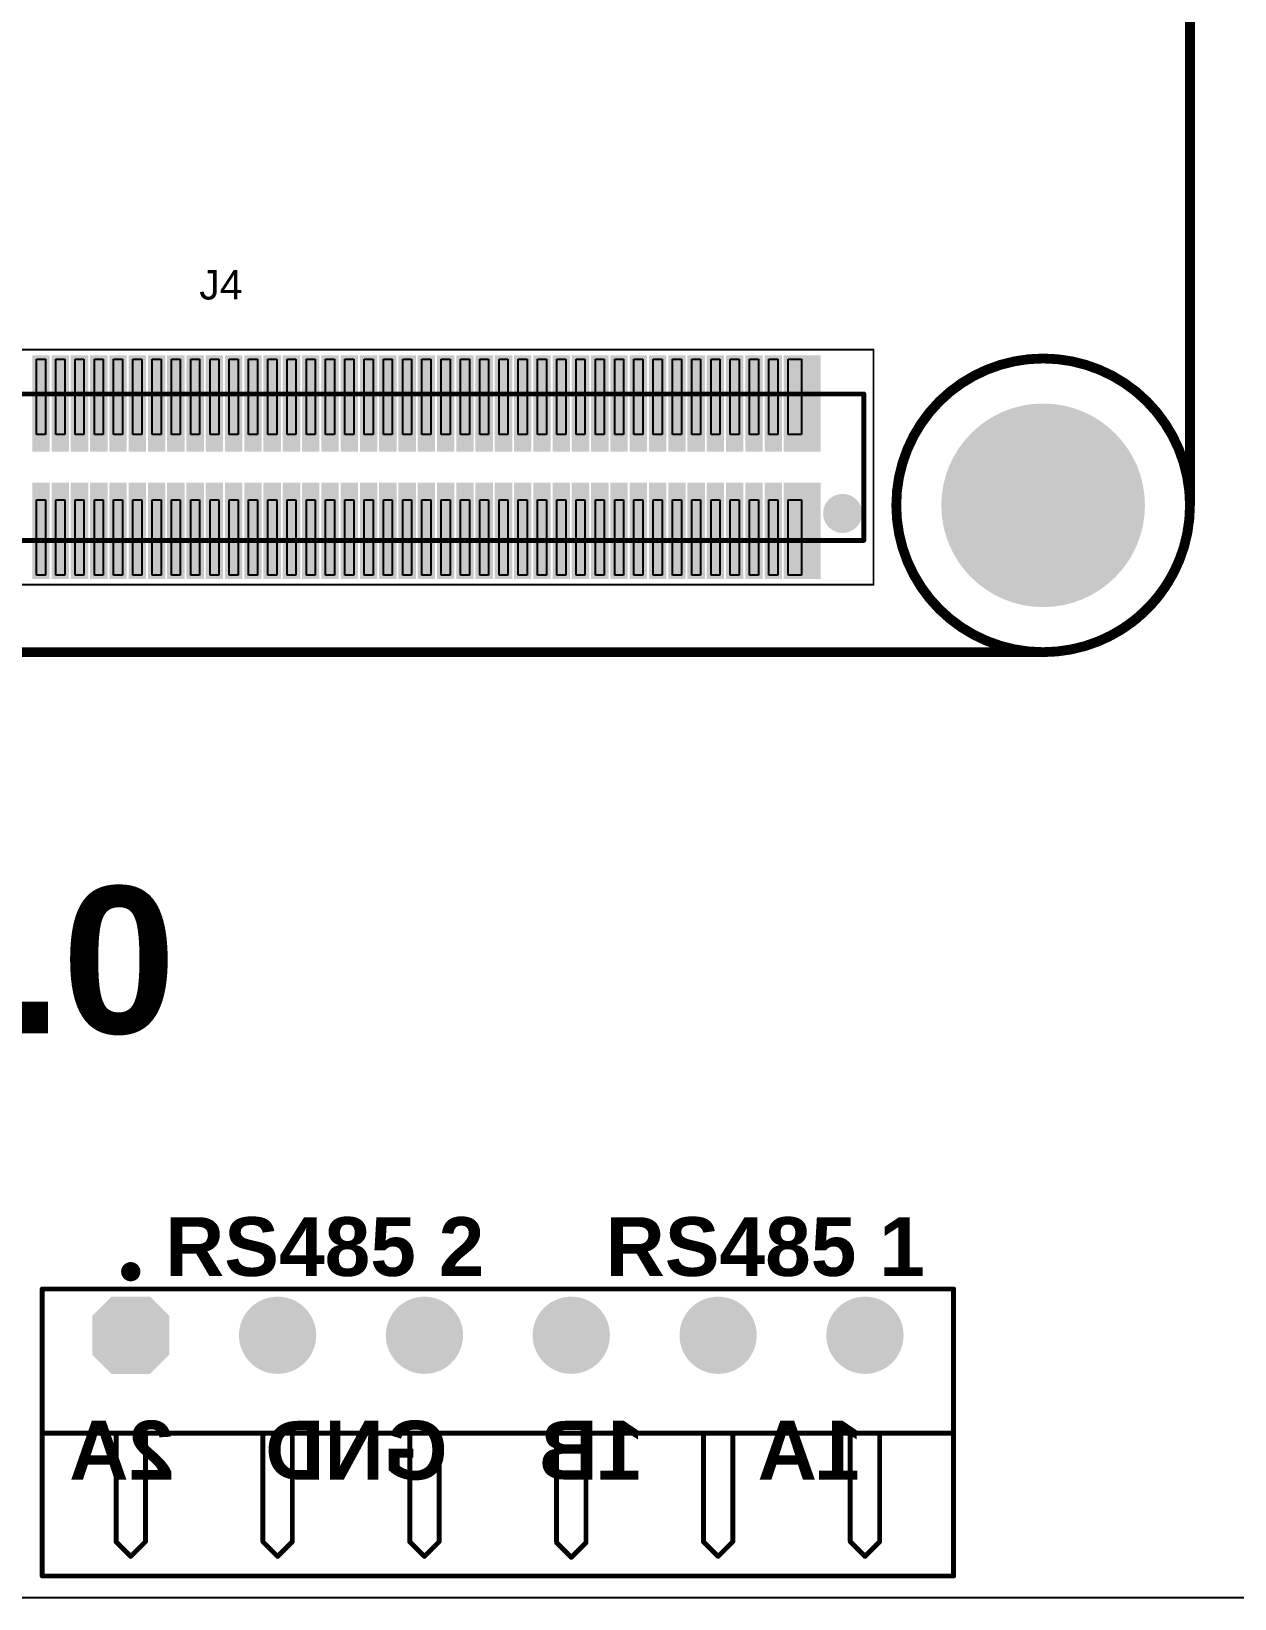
# Model space of a CAD drawing. Header units: inches. Extents: x -7 to 179, y 0 to 152.
# Drawn here: x 105.27 to 136.49, y -0.03 to 40.65 of the extents above; entities that cross this region are included whole.
import ezdxf

# ---------------------------------------------------------------- set-up
doc = ezdxf.new("R2010")
doc.units = ezdxf.units.IN
for name, color, linetype in [('BOT', 5, 'Continuous'), ('Bottom Overlay', 54, 'Continuous'), ('Bottom Solder', 6, 'Continuous'), ('Keep-Out Layer', 6, 'Continuous'), ('Mechanical 13', 56, 'Continuous'), ('Mechanical 15', 56, 'Continuous'), ('Multi-Layer', 9, 'Continuous'), ('Pad Holes', 156, 'Continuous'), ('TOP', 1, 'Continuous'), ('Top Overlay', 2, 'Continuous'), ('Top Paste', 8, 'Continuous'), ('Top Solder', 216, 'Continuous')]:
    doc.layers.add(name, color=color, linetype=linetype)
doc.styles.add('Arial', font='', dxfattribs={"height": 0.2})
doc.styles.add('Arial_Bold', font='', dxfattribs={"height": 0.2})
doc.styles.get('Arial').set_extended_font_data('Arial')
doc.styles.get('Arial_Bold').set_extended_font_data('Arial', bold=True)

msp = doc.modelspace()

# ---------------------------------------------------------------- hatches: boundary and pattern name
at = {"layer": 'BOT'}
h = msp.add_hatch(color=5, dxfattribs=at)
edge = h.paths.add_edge_path()
edge.add_arc((131.521, 28.346), 2.54, 0, 360)
h = msp.add_hatch(color=5, dxfattribs=at)
edge = h.paths.add_edge_path()
edge.add_arc((126.319, 28.136), 0.405, 0, 360)
msp.add_hatch(color=5, dxfattribs=at).paths.add_polyline_path([(108.298, 7.709), (107.398, 7.709), (106.948, 7.259), (106.948, 6.359), (107.398, 5.909), (108.298, 5.909), (108.748, 6.359), (108.748, 7.259)])
h = msp.add_hatch(color=5, dxfattribs=at)
edge = h.paths.add_edge_path()
edge.add_arc((111.658, 6.809), 0.9, 0, 360)
h = msp.add_hatch(color=5, dxfattribs=at)
edge = h.paths.add_edge_path()
edge.add_arc((115.468, 6.809), 0.9, 0, 360)
h = msp.add_hatch(color=5, dxfattribs=at)
edge = h.paths.add_edge_path()
edge.add_arc((119.278, 6.809), 0.9, 0, 360)
h = msp.add_hatch(color=5, dxfattribs=at)
edge = h.paths.add_edge_path()
edge.add_arc((123.088, 6.809), 0.9, 0, 360)
h = msp.add_hatch(color=5, dxfattribs=at)
edge = h.paths.add_edge_path()
edge.add_arc((126.898, 6.809), 0.9, 0, 360)
at = {"layer": 'Bottom Solder'}
h = msp.add_hatch(color=6, dxfattribs=at)
edge = h.paths.add_edge_path()
edge.add_arc((131.521, 28.346), 2.642, 0, 360)
h = msp.add_hatch(color=6, dxfattribs=at)
edge = h.paths.add_edge_path()
edge.add_arc((126.319, 28.136), 0.507, 0, 360)
msp.add_hatch(color=6, dxfattribs=at).paths.add_polyline_path([(108.349, 7.811), (107.348, 7.811), (106.847, 7.31), (106.847, 6.308), (107.348, 5.808), (108.349, 5.808), (108.85, 6.308), (108.85, 7.31)])
h = msp.add_hatch(color=6, dxfattribs=at)
edge = h.paths.add_edge_path()
edge.add_arc((111.658, 6.809), 1.002, 0, 360)
h = msp.add_hatch(color=6, dxfattribs=at)
edge = h.paths.add_edge_path()
edge.add_arc((115.468, 6.809), 1.002, 0, 360)
h = msp.add_hatch(color=6, dxfattribs=at)
edge = h.paths.add_edge_path()
edge.add_arc((119.278, 6.809), 1.002, 0, 360)
h = msp.add_hatch(color=6, dxfattribs=at)
edge = h.paths.add_edge_path()
edge.add_arc((123.088, 6.809), 1.002, 0, 360)
h = msp.add_hatch(color=6, dxfattribs=at)
edge = h.paths.add_edge_path()
edge.add_arc((126.898, 6.809), 1.002, 0, 360)
at = {"layer": 'Multi-Layer'}
h = msp.add_hatch(color=9, dxfattribs=at)
edge = h.paths.add_edge_path()
edge.add_arc((131.521, 28.346), 2.54, 0, 360)
h = msp.add_hatch(color=9, dxfattribs=at)
edge = h.paths.add_edge_path()
edge.add_arc((126.319, 28.136), 0.405, 0, 360)
msp.add_hatch(color=9, dxfattribs=at).paths.add_polyline_path([(108.298, 7.709), (107.398, 7.709), (106.948, 7.259), (106.948, 6.359), (107.398, 5.909), (108.298, 5.909), (108.748, 6.359), (108.748, 7.259)])
h = msp.add_hatch(color=9, dxfattribs=at)
edge = h.paths.add_edge_path()
edge.add_arc((111.658, 6.809), 0.9, 0, 360)
h = msp.add_hatch(color=9, dxfattribs=at)
edge = h.paths.add_edge_path()
edge.add_arc((115.468, 6.809), 0.9, 0, 360)
h = msp.add_hatch(color=9, dxfattribs=at)
edge = h.paths.add_edge_path()
edge.add_arc((119.278, 6.809), 0.9, 0, 360)
h = msp.add_hatch(color=9, dxfattribs=at)
edge = h.paths.add_edge_path()
edge.add_arc((123.088, 6.809), 0.9, 0, 360)
h = msp.add_hatch(color=9, dxfattribs=at)
edge = h.paths.add_edge_path()
edge.add_arc((126.898, 6.809), 0.9, 0, 360)
at = {"layer": 'Pad Holes'}
h = msp.add_hatch(color=7, dxfattribs=at)
edge = h.paths.add_edge_path()
edge.add_arc((131.521, 28.346), 1.587, 0, 360)
h = msp.add_hatch(color=7, dxfattribs=at)
edge = h.paths.add_edge_path()
edge.add_arc((126.319, 28.136), 0.405, 0, 360)
h = msp.add_hatch(color=7, dxfattribs=at)
edge = h.paths.add_edge_path()
edge.add_arc((107.848, 6.809), 0.6, 0, 360)
h = msp.add_hatch(color=7, dxfattribs=at)
edge = h.paths.add_edge_path()
edge.add_arc((111.658, 6.809), 0.6, 0, 360)
h = msp.add_hatch(color=7, dxfattribs=at)
edge = h.paths.add_edge_path()
edge.add_arc((115.468, 6.809), 0.6, 0, 360)
h = msp.add_hatch(color=7, dxfattribs=at)
edge = h.paths.add_edge_path()
edge.add_arc((119.278, 6.809), 0.6, 0, 360)
h = msp.add_hatch(color=7, dxfattribs=at)
edge = h.paths.add_edge_path()
edge.add_arc((123.088, 6.809), 0.6, 0, 360)
h = msp.add_hatch(color=7, dxfattribs=at)
edge = h.paths.add_edge_path()
edge.add_arc((126.898, 6.809), 0.6, 0, 360)
at = {"layer": 'TOP'}
for points in [[(105.394, 32.136), (105.644, 32.136), (105.644, 29.836), (105.394, 29.836)], [(105.894, 32.136), (106.144, 32.136), (106.144, 29.836), (105.894, 29.836)], [(106.394, 32.136), (106.644, 32.136), (106.644, 29.836), (106.394, 29.836)], [(106.894, 32.136), (107.144, 32.136), (107.144, 29.836), (106.894, 29.836)], [(107.394, 32.136), (107.644, 32.136), (107.644, 29.836), (107.394, 29.836)], [(107.894, 32.136), (108.144, 32.136), (108.144, 29.836), (107.894, 29.836)], [(108.394, 32.136), (108.644, 32.136), (108.644, 29.836), (108.394, 29.836)], [(108.894, 32.136), (109.144, 32.136), (109.144, 29.836), (108.894, 29.836)], [(109.394, 32.136), (109.644, 32.136), (109.644, 29.836), (109.394, 29.836)], [(109.894, 32.136), (110.144, 32.136), (110.144, 29.836), (109.894, 29.836)], [(110.394, 32.136), (110.644, 32.136), (110.644, 29.836), (110.394, 29.836)], [(110.894, 32.136), (111.144, 32.136), (111.144, 29.836), (110.894, 29.836)], [(111.394, 32.136), (111.644, 32.136), (111.644, 29.836), (111.394, 29.836)], [(111.894, 32.136), (112.144, 32.136), (112.144, 29.836), (111.894, 29.836)], [(112.394, 32.136), (112.644, 32.136), (112.644, 29.836), (112.394, 29.836)], [(112.894, 32.136), (113.144, 32.136), (113.144, 29.836), (112.894, 29.836)], [(113.394, 32.136), (113.644, 32.136), (113.644, 29.836), (113.394, 29.836)], [(113.894, 32.136), (114.144, 32.136), (114.144, 29.836), (113.894, 29.836)], [(114.394, 32.136), (114.644, 32.136), (114.644, 29.836), (114.394, 29.836)], [(114.894, 32.136), (115.144, 32.136), (115.144, 29.836), (114.894, 29.836)], [(115.394, 32.136), (115.644, 32.136), (115.644, 29.836), (115.394, 29.836)], [(115.894, 32.136), (116.144, 32.136), (116.144, 29.836), (115.894, 29.836)], [(116.394, 32.136), (116.644, 32.136), (116.644, 29.836), (116.394, 29.836)], [(116.894, 32.136), (117.144, 32.136), (117.144, 29.836), (116.894, 29.836)], [(117.394, 32.136), (117.644, 32.136), (117.644, 29.836), (117.394, 29.836)], [(117.894, 32.136), (118.144, 32.136), (118.144, 29.836), (117.894, 29.836)], [(118.394, 32.136), (118.644, 32.136), (118.644, 29.836), (118.394, 29.836)], [(118.894, 32.136), (119.144, 32.136), (119.144, 29.836), (118.894, 29.836)], [(119.394, 32.136), (119.644, 32.136), (119.644, 29.836), (119.394, 29.836)], [(119.894, 32.136), (120.144, 32.136), (120.144, 29.836), (119.894, 29.836)], [(120.394, 32.136), (120.644, 32.136), (120.644, 29.836), (120.394, 29.836)], [(120.894, 32.136), (121.144, 32.136), (121.144, 29.836), (120.894, 29.836)], [(121.394, 32.136), (121.644, 32.136), (121.644, 29.836), (121.394, 29.836)], [(121.894, 32.136), (122.144, 32.136), (122.144, 29.836), (121.894, 29.836)], [(122.394, 32.136), (122.644, 32.136), (122.644, 29.836), (122.394, 29.836)], [(122.894, 32.136), (123.144, 32.136), (123.144, 29.836), (122.894, 29.836)], [(123.394, 32.136), (123.644, 32.136), (123.644, 29.836), (123.394, 29.836)], [(123.894, 32.136), (124.144, 32.136), (124.144, 29.836), (123.894, 29.836)], [(124.394, 32.136), (124.644, 32.136), (124.644, 29.836), (124.394, 29.836)], [(124.894, 32.136), (125.644, 32.136), (125.644, 29.836), (124.894, 29.836)], [(105.394, 28.836), (105.644, 28.836), (105.644, 26.536), (105.394, 26.536)], [(105.894, 28.836), (106.144, 28.836), (106.144, 26.536), (105.894, 26.536)], [(106.394, 28.836), (106.644, 28.836), (106.644, 26.536), (106.394, 26.536)], [(106.894, 28.836), (107.144, 28.836), (107.144, 26.536), (106.894, 26.536)], [(107.394, 28.836), (107.644, 28.836), (107.644, 26.536), (107.394, 26.536)], [(107.894, 28.836), (108.144, 28.836), (108.144, 26.536), (107.894, 26.536)], [(108.394, 28.836), (108.644, 28.836), (108.644, 26.536), (108.394, 26.536)], [(108.894, 28.836), (109.144, 28.836), (109.144, 26.536), (108.894, 26.536)], [(109.394, 28.836), (109.644, 28.836), (109.644, 26.536), (109.394, 26.536)], [(109.894, 28.836), (110.144, 28.836), (110.144, 26.536), (109.894, 26.536)], [(110.394, 28.836), (110.644, 28.836), (110.644, 26.536), (110.394, 26.536)], [(110.894, 28.836), (111.144, 28.836), (111.144, 26.536), (110.894, 26.536)], [(111.394, 28.836), (111.644, 28.836), (111.644, 26.536), (111.394, 26.536)], [(111.894, 28.836), (112.144, 28.836), (112.144, 26.536), (111.894, 26.536)], [(112.394, 28.836), (112.644, 28.836), (112.644, 26.536), (112.394, 26.536)], [(112.894, 28.836), (113.144, 28.836), (113.144, 26.536), (112.894, 26.536)], [(113.394, 28.836), (113.644, 28.836), (113.644, 26.536), (113.394, 26.536)], [(113.894, 28.836), (114.144, 28.836), (114.144, 26.536), (113.894, 26.536)], [(114.394, 28.836), (114.644, 28.836), (114.644, 26.536), (114.394, 26.536)], [(114.894, 28.836), (115.144, 28.836), (115.144, 26.536), (114.894, 26.536)], [(115.394, 28.836), (115.644, 28.836), (115.644, 26.536), (115.394, 26.536)], [(115.894, 28.836), (116.144, 28.836), (116.144, 26.536), (115.894, 26.536)], [(116.394, 28.836), (116.644, 28.836), (116.644, 26.536), (116.394, 26.536)], [(116.894, 28.836), (117.144, 28.836), (117.144, 26.536), (116.894, 26.536)], [(117.394, 28.836), (117.644, 28.836), (117.644, 26.536), (117.394, 26.536)], [(117.894, 28.836), (118.144, 28.836), (118.144, 26.536), (117.894, 26.536)], [(118.394, 28.836), (118.644, 28.836), (118.644, 26.536), (118.394, 26.536)], [(118.894, 28.836), (119.144, 28.836), (119.144, 26.536), (118.894, 26.536)], [(119.394, 28.836), (119.644, 28.836), (119.644, 26.536), (119.394, 26.536)], [(119.894, 28.836), (120.144, 28.836), (120.144, 26.536), (119.894, 26.536)], [(120.394, 28.836), (120.644, 28.836), (120.644, 26.536), (120.394, 26.536)], [(120.894, 28.836), (121.144, 28.836), (121.144, 26.536), (120.894, 26.536)], [(121.394, 28.836), (121.644, 28.836), (121.644, 26.536), (121.394, 26.536)], [(121.894, 28.836), (122.144, 28.836), (122.144, 26.536), (121.894, 26.536)], [(122.394, 28.836), (122.644, 28.836), (122.644, 26.536), (122.394, 26.536)], [(122.894, 28.836), (123.144, 28.836), (123.144, 26.536), (122.894, 26.536)], [(123.394, 28.836), (123.644, 28.836), (123.644, 26.536), (123.394, 26.536)], [(123.894, 28.836), (124.144, 28.836), (124.144, 26.536), (123.894, 26.536)], [(124.394, 28.836), (124.644, 28.836), (124.644, 26.536), (124.394, 26.536)], [(124.894, 28.836), (125.644, 28.836), (125.644, 26.536), (124.894, 26.536)], [(108.298, 7.709), (107.398, 7.709), (106.948, 7.259), (106.948, 6.359), (107.398, 5.909), (108.298, 5.909), (108.748, 6.359), (108.748, 7.259)]]:
    msp.add_hatch(color=1, dxfattribs=at).paths.add_polyline_path(points)
h = msp.add_hatch(color=1, dxfattribs=at)
edge = h.paths.add_edge_path()
edge.add_arc((131.521, 28.346), 2.54, 0, 360)
h = msp.add_hatch(color=1, dxfattribs=at)
edge = h.paths.add_edge_path()
edge.add_arc((126.319, 28.136), 0.405, 0, 360)
h = msp.add_hatch(color=1, dxfattribs=at)
edge = h.paths.add_edge_path()
edge.add_arc((111.658, 6.809), 0.9, 0, 360)
h = msp.add_hatch(color=1, dxfattribs=at)
edge = h.paths.add_edge_path()
edge.add_arc((115.468, 6.809), 0.9, 0, 360)
h = msp.add_hatch(color=1, dxfattribs=at)
edge = h.paths.add_edge_path()
edge.add_arc((119.278, 6.809), 0.9, 0, 360)
h = msp.add_hatch(color=1, dxfattribs=at)
edge = h.paths.add_edge_path()
edge.add_arc((123.088, 6.809), 0.9, 0, 360)
h = msp.add_hatch(color=1, dxfattribs=at)
edge = h.paths.add_edge_path()
edge.add_arc((126.898, 6.809), 0.9, 0, 360)
at = {"layer": 'Top Solder'}
for points in [[(105.292, 32.238), (105.745, 32.238), (105.745, 29.734), (105.292, 29.734)], [(105.792, 32.238), (106.245, 32.238), (106.245, 29.734), (105.792, 29.734)], [(106.292, 32.238), (106.745, 32.238), (106.745, 29.734), (106.292, 29.734)], [(106.792, 32.238), (107.245, 32.238), (107.245, 29.734), (106.792, 29.734)], [(107.292, 32.238), (107.745, 32.238), (107.745, 29.734), (107.292, 29.734)], [(107.792, 32.238), (108.245, 32.238), (108.245, 29.734), (107.792, 29.734)], [(108.292, 32.238), (108.745, 32.238), (108.745, 29.734), (108.292, 29.734)], [(108.792, 32.238), (109.245, 32.238), (109.245, 29.734), (108.792, 29.734)], [(109.292, 32.238), (109.745, 32.238), (109.745, 29.734), (109.292, 29.734)], [(109.792, 32.238), (110.245, 32.238), (110.245, 29.734), (109.792, 29.734)], [(110.292, 32.238), (110.745, 32.238), (110.745, 29.734), (110.292, 29.734)], [(110.792, 32.238), (111.245, 32.238), (111.245, 29.734), (110.792, 29.734)], [(111.292, 32.238), (111.745, 32.238), (111.745, 29.734), (111.292, 29.734)], [(111.792, 32.238), (112.245, 32.238), (112.245, 29.734), (111.792, 29.734)], [(112.292, 32.238), (112.745, 32.238), (112.745, 29.734), (112.292, 29.734)], [(112.792, 32.238), (113.245, 32.238), (113.245, 29.734), (112.792, 29.734)], [(113.292, 32.238), (113.745, 32.238), (113.745, 29.734), (113.292, 29.734)], [(113.792, 32.238), (114.245, 32.238), (114.245, 29.734), (113.792, 29.734)], [(114.292, 32.238), (114.745, 32.238), (114.745, 29.734), (114.292, 29.734)], [(114.792, 32.238), (115.245, 32.238), (115.245, 29.734), (114.792, 29.734)], [(115.292, 32.238), (115.745, 32.238), (115.745, 29.734), (115.292, 29.734)], [(115.792, 32.238), (116.245, 32.238), (116.245, 29.734), (115.792, 29.734)], [(116.292, 32.238), (116.745, 32.238), (116.745, 29.734), (116.292, 29.734)], [(116.792, 32.238), (117.245, 32.238), (117.245, 29.734), (116.792, 29.734)], [(117.292, 32.238), (117.745, 32.238), (117.745, 29.734), (117.292, 29.734)], [(117.792, 32.238), (118.245, 32.238), (118.245, 29.734), (117.792, 29.734)], [(118.292, 32.238), (118.745, 32.238), (118.745, 29.734), (118.292, 29.734)], [(118.792, 32.238), (119.245, 32.238), (119.245, 29.734), (118.792, 29.734)], [(119.292, 32.238), (119.745, 32.238), (119.745, 29.734), (119.292, 29.734)], [(119.792, 32.238), (120.245, 32.238), (120.245, 29.734), (119.792, 29.734)], [(120.292, 32.238), (120.745, 32.238), (120.745, 29.734), (120.292, 29.734)], [(120.792, 32.238), (121.245, 32.238), (121.245, 29.734), (120.792, 29.734)], [(121.292, 32.238), (121.745, 32.238), (121.745, 29.734), (121.292, 29.734)], [(121.792, 32.238), (122.245, 32.238), (122.245, 29.734), (121.792, 29.734)], [(122.292, 32.238), (122.745, 32.238), (122.745, 29.734), (122.292, 29.734)], [(122.792, 32.238), (123.245, 32.238), (123.245, 29.734), (122.792, 29.734)], [(123.292, 32.238), (123.745, 32.238), (123.745, 29.734), (123.292, 29.734)], [(123.792, 32.238), (124.245, 32.238), (124.245, 29.734), (123.792, 29.734)], [(124.292, 32.238), (124.745, 32.238), (124.745, 29.734), (124.292, 29.734)], [(124.792, 32.238), (125.745, 32.238), (125.745, 29.734), (124.792, 29.734)], [(105.292, 28.938), (105.745, 28.938), (105.745, 26.434), (105.292, 26.434)], [(105.792, 28.938), (106.245, 28.938), (106.245, 26.434), (105.792, 26.434)], [(106.292, 28.938), (106.745, 28.938), (106.745, 26.434), (106.292, 26.434)], [(106.792, 28.938), (107.245, 28.938), (107.245, 26.434), (106.792, 26.434)], [(107.292, 28.938), (107.745, 28.938), (107.745, 26.434), (107.292, 26.434)], [(107.792, 28.938), (108.245, 28.938), (108.245, 26.434), (107.792, 26.434)], [(108.292, 28.938), (108.745, 28.938), (108.745, 26.434), (108.292, 26.434)], [(108.792, 28.938), (109.245, 28.938), (109.245, 26.434), (108.792, 26.434)], [(109.292, 28.938), (109.745, 28.938), (109.745, 26.434), (109.292, 26.434)], [(109.792, 28.938), (110.245, 28.938), (110.245, 26.434), (109.792, 26.434)], [(110.292, 28.938), (110.745, 28.938), (110.745, 26.434), (110.292, 26.434)], [(110.792, 28.938), (111.245, 28.938), (111.245, 26.434), (110.792, 26.434)], [(111.292, 28.938), (111.745, 28.938), (111.745, 26.434), (111.292, 26.434)], [(111.792, 28.938), (112.245, 28.938), (112.245, 26.434), (111.792, 26.434)], [(112.292, 28.938), (112.745, 28.938), (112.745, 26.434), (112.292, 26.434)], [(112.792, 28.938), (113.245, 28.938), (113.245, 26.434), (112.792, 26.434)], [(113.292, 28.938), (113.745, 28.938), (113.745, 26.434), (113.292, 26.434)], [(113.792, 28.938), (114.245, 28.938), (114.245, 26.434), (113.792, 26.434)], [(114.292, 28.938), (114.745, 28.938), (114.745, 26.434), (114.292, 26.434)], [(114.792, 28.938), (115.245, 28.938), (115.245, 26.434), (114.792, 26.434)], [(115.292, 28.938), (115.745, 28.938), (115.745, 26.434), (115.292, 26.434)], [(115.792, 28.938), (116.245, 28.938), (116.245, 26.434), (115.792, 26.434)], [(116.292, 28.938), (116.745, 28.938), (116.745, 26.434), (116.292, 26.434)], [(116.792, 28.938), (117.245, 28.938), (117.245, 26.434), (116.792, 26.434)], [(117.292, 28.938), (117.745, 28.938), (117.745, 26.434), (117.292, 26.434)], [(117.792, 28.938), (118.245, 28.938), (118.245, 26.434), (117.792, 26.434)], [(118.292, 28.938), (118.745, 28.938), (118.745, 26.434), (118.292, 26.434)], [(118.792, 28.938), (119.245, 28.938), (119.245, 26.434), (118.792, 26.434)], [(119.292, 28.938), (119.745, 28.938), (119.745, 26.434), (119.292, 26.434)], [(119.792, 28.938), (120.245, 28.938), (120.245, 26.434), (119.792, 26.434)], [(120.292, 28.938), (120.745, 28.938), (120.745, 26.434), (120.292, 26.434)], [(120.792, 28.938), (121.245, 28.938), (121.245, 26.434), (120.792, 26.434)], [(121.292, 28.938), (121.745, 28.938), (121.745, 26.434), (121.292, 26.434)], [(121.792, 28.938), (122.245, 28.938), (122.245, 26.434), (121.792, 26.434)], [(122.292, 28.938), (122.745, 28.938), (122.745, 26.434), (122.292, 26.434)], [(122.792, 28.938), (123.245, 28.938), (123.245, 26.434), (122.792, 26.434)], [(123.292, 28.938), (123.745, 28.938), (123.745, 26.434), (123.292, 26.434)], [(123.792, 28.938), (124.245, 28.938), (124.245, 26.434), (123.792, 26.434)], [(124.292, 28.938), (124.745, 28.938), (124.745, 26.434), (124.292, 26.434)], [(124.792, 28.938), (125.745, 28.938), (125.745, 26.434), (124.792, 26.434)], [(108.349, 7.811), (107.348, 7.811), (106.847, 7.31), (106.847, 6.308), (107.348, 5.808), (108.349, 5.808), (108.85, 6.308), (108.85, 7.31)]]:
    msp.add_hatch(color=216, dxfattribs=at).paths.add_polyline_path(points)
h = msp.add_hatch(color=216, dxfattribs=at)
edge = h.paths.add_edge_path()
edge.add_arc((131.521, 28.346), 2.642, 0, 360)
h = msp.add_hatch(color=216, dxfattribs=at)
edge = h.paths.add_edge_path()
edge.add_arc((126.319, 28.136), 0.507, 0, 360)
h = msp.add_hatch(color=216, dxfattribs=at)
edge = h.paths.add_edge_path()
edge.add_arc((111.658, 6.809), 1.002, 0, 360)
h = msp.add_hatch(color=216, dxfattribs=at)
edge = h.paths.add_edge_path()
edge.add_arc((115.468, 6.809), 1.002, 0, 360)
h = msp.add_hatch(color=216, dxfattribs=at)
edge = h.paths.add_edge_path()
edge.add_arc((119.278, 6.809), 1.002, 0, 360)
h = msp.add_hatch(color=216, dxfattribs=at)
edge = h.paths.add_edge_path()
edge.add_arc((123.088, 6.809), 1.002, 0, 360)
h = msp.add_hatch(color=216, dxfattribs=at)
edge = h.paths.add_edge_path()
edge.add_arc((126.898, 6.809), 1.002, 0, 360)

# ---------------------------------------------------------------- linework, layer by layer
at = {"layer": 'Keep-Out Layer'}
msp.add_lwpolyline([(5.08, 0, 0.0508, 0.0508, 0), (173.482, 0, 0.0508, 0.0508, 0)], format="xyseb", dxfattribs=at)
at = {"layer": 'Mechanical 13'}
for points in [[(93.669, 31.236, 0.127, 0.127, 0), (126.869, 31.236, 0.127, 0.127, 0)], [(126.869, 27.436, 0.127, 0.127, 0), (126.869, 31.236, 0.127, 0.127, 0)], [(93.669, 27.436, 0.127, 0.127, 0), (126.869, 27.436, 0.127, 0.127, 0)]]:
    msp.add_lwpolyline(points, format="xyseb", dxfattribs=at)
for points in [[(126.837, 31.236, 0.0635, 0.0635, 1), (126.9, 31.236, 0.0635, 0.0635, 1)], [(126.837, 31.236, 0.0635, 0.0635, 1), (126.9, 31.236, 0.0635, 0.0635, 1)], [(126.837, 27.436, 0.0635, 0.0635, 1), (126.9, 27.436, 0.0635, 0.0635, 1)], [(126.837, 27.436, 0.0635, 0.0635, 1), (126.9, 27.436, 0.0635, 0.0635, 1)]]:
    msp.add_lwpolyline(points, format="xyseb", close=True, dxfattribs=at)
at = {"layer": 'Mechanical 15'}
for points in [[(93.419, 32.386, 0.05, 0.05, 0), (127.119, 32.386, 0.05, 0.05, 0)], [(127.119, 26.286, 0.05, 0.05, 0), (127.119, 32.386, 0.05, 0.05, 0)], [(93.419, 26.286, 0.05, 0.05, 0), (127.119, 26.286, 0.05, 0.05, 0)]]:
    msp.add_lwpolyline(points, format="xyseb", dxfattribs=at)
for points in [[(127.106, 32.386, 0.025, 0.025, 1), (127.131, 32.386, 0.025, 0.025, 1)], [(127.106, 32.386, 0.025, 0.025, 1), (127.131, 32.386, 0.025, 0.025, 1)], [(127.106, 26.286, 0.025, 0.025, 1), (127.131, 26.286, 0.025, 0.025, 1)], [(127.106, 26.286, 0.025, 0.025, 1), (127.131, 26.286, 0.025, 0.025, 1)]]:
    msp.add_lwpolyline(points, format="xyseb", close=True, dxfattribs=at)
at = {"layer": 'Top Overlay'}
for points in [[(135.331, 28.346, 0.254, 0.254, 0), (135.331, 105.816, 0.254, 0.254, 0)], [(126.169, 31.236, 0.127, 0.127, 0), (126.869, 31.236, 0.127, 0.127, 0)], [(126.869, 28.736, 0.127, 0.127, 0), (126.869, 31.236, 0.127, 0.127, 0)], [(135.331, 28.346, 0.254, 0.254, -0.414214), (131.521, 24.536, 0.254, 0.254, 0)], [(54.051, 24.536, 0.254, 0.254, 0), (131.521, 24.536, 0.254, 0.254, 0)], [(105.548, 8.009, 0.127, 0.127, 0), (129.198, 8.009, 0.127, 0.127, 0)], [(105.548, 0.563, 0.127, 0.127, 0), (105.548, 8.009, 0.127, 0.127, 0)], [(129.198, 0.586, 0.127, 0.127, 0), (129.198, 8.009, 0.127, 0.127, 0)], [(105.548, 4.269, 0.127, 0.127, 0), (129.198, 4.269, 0.127, 0.127, 0)], [(107.467, 1.452, 0.127, 0.127, 0), (107.467, 4.269, 0.127, 0.127, 0)], [(108.229, 1.452, 0.127, 0.127, 0), (108.229, 4.269, 0.127, 0.127, 0)], [(111.277, 1.452, 0.127, 0.127, 0), (111.277, 4.269, 0.127, 0.127, 0)], [(112.039, 1.452, 0.127, 0.127, 0), (112.039, 4.269, 0.127, 0.127, 0)], [(115.087, 1.452, 0.127, 0.127, 0), (115.087, 4.269, 0.127, 0.127, 0)], [(115.849, 1.452, 0.127, 0.127, 0), (115.849, 4.269, 0.127, 0.127, 0)], [(118.897, 1.452, 0.127, 0.127, 0), (118.897, 4.269, 0.127, 0.127, 0)], [(119.659, 1.452, 0.127, 0.127, 0), (119.659, 4.269, 0.127, 0.127, 0)], [(122.707, 1.452, 0.127, 0.127, 0), (122.707, 4.269, 0.127, 0.127, 0)], [(123.469, 1.452, 0.127, 0.127, 0), (123.469, 4.269, 0.127, 0.127, 0)], [(126.517, 1.452, 0.127, 0.127, 0), (126.517, 4.269, 0.127, 0.127, 0)], [(127.279, 1.452, 0.127, 0.127, 0), (127.279, 4.269, 0.127, 0.127, 0)], [(107.467, 1.452, 0.127, 0.127, 0), (107.848, 1.071, 0.127, 0.127, 0)], [(107.848, 1.071, 0.127, 0.127, 0), (108.229, 1.452, 0.127, 0.127, 0)], [(111.277, 1.452, 0.127, 0.127, 0), (111.658, 1.071, 0.127, 0.127, 0)], [(111.658, 1.071, 0.127, 0.127, 0), (112.039, 1.452, 0.127, 0.127, 0)], [(115.087, 1.452, 0.127, 0.127, 0), (115.468, 1.071, 0.127, 0.127, 0)], [(115.468, 1.071, 0.127, 0.127, 0), (115.849, 1.452, 0.127, 0.127, 0)], [(118.897, 1.427, 0.127, 0.127, 0), (119.278, 1.046, 0.127, 0.127, 0)], [(119.278, 1.046, 0.127, 0.127, 0), (119.659, 1.427, 0.127, 0.127, 0)], [(122.707, 1.452, 0.127, 0.127, 0), (123.088, 1.071, 0.127, 0.127, 0)], [(123.088, 1.071, 0.127, 0.127, 0), (123.469, 1.452, 0.127, 0.127, 0)], [(126.517, 1.452, 0.127, 0.127, 0), (126.898, 1.071, 0.127, 0.127, 0)], [(126.898, 1.071, 0.127, 0.127, 0), (127.279, 1.452, 0.127, 0.127, 0)], [(105.548, 0.563, 0.127, 0.127, 0), (129.198, 0.563, 0.127, 0.127, 0)]]:
    msp.add_lwpolyline(points, format="xyseb", dxfattribs=at)
for points in [[(135.331, 28.346, 0.254, 0.254, 1), (127.711, 28.346, 0.254, 0.254, 1)], [(126.137, 31.236, 0.0635, 0.0635, 1), (126.2, 31.236, 0.0635, 0.0635, 1)], [(126.837, 31.236, 0.0635, 0.0635, 1), (126.9, 31.236, 0.0635, 0.0635, 1)], [(126.837, 31.236, 0.0635, 0.0635, 1), (126.9, 31.236, 0.0635, 0.0635, 1)], [(126.837, 28.736, 0.0635, 0.0635, 1), (126.9, 28.736, 0.0635, 0.0635, 1)], [(127.648, 28.346, 0.127, 0.127, 1), (127.775, 28.346, 0.127, 0.127, 1)], [(135.268, 28.346, 0.127, 0.127, 1), (135.395, 28.346, 0.127, 0.127, 1)], [(135.268, 28.346, 0.127, 0.127, 1), (135.395, 28.346, 0.127, 0.127, 1)], [(135.268, 28.346, 0.127, 0.127, 1), (135.395, 28.346, 0.127, 0.127, 1)], [(131.458, 24.536, 0.127, 0.127, 1), (131.585, 24.536, 0.127, 0.127, 1)], [(131.458, 24.536, 0.127, 0.127, 1), (131.585, 24.536, 0.127, 0.127, 1)], [(107.973, 8.459, 0.25, 0.25, 1), (107.723, 8.459, 0.25, 0.25, 1)], [(107.661, 8.459, 0.125, 0.125, 1), (107.786, 8.459, 0.125, 0.125, 1)], [(107.911, 8.459, 0.125, 0.125, 1), (108.036, 8.459, 0.125, 0.125, 1)], [(105.517, 8.009, 0.0635, 0.0635, 1), (105.58, 8.009, 0.0635, 0.0635, 1)], [(105.517, 8.009, 0.0635, 0.0635, 1), (105.58, 8.009, 0.0635, 0.0635, 1)], [(129.167, 8.009, 0.0635, 0.0635, 1), (129.23, 8.009, 0.0635, 0.0635, 1)], [(129.167, 8.009, 0.0635, 0.0635, 1), (129.23, 8.009, 0.0635, 0.0635, 1)], [(105.517, 4.269, 0.0635, 0.0635, 1), (105.58, 4.269, 0.0635, 0.0635, 1)], [(107.436, 4.269, 0.0635, 0.0635, 1), (107.499, 4.269, 0.0635, 0.0635, 1)], [(108.198, 4.269, 0.0635, 0.0635, 1), (108.261, 4.269, 0.0635, 0.0635, 1)], [(111.246, 4.269, 0.0635, 0.0635, 1), (111.309, 4.269, 0.0635, 0.0635, 1)], [(112.008, 4.269, 0.0635, 0.0635, 1), (112.071, 4.269, 0.0635, 0.0635, 1)], [(115.056, 4.269, 0.0635, 0.0635, 1), (115.119, 4.269, 0.0635, 0.0635, 1)], [(115.818, 4.269, 0.0635, 0.0635, 1), (115.881, 4.269, 0.0635, 0.0635, 1)], [(118.866, 4.269, 0.0635, 0.0635, 1), (118.929, 4.269, 0.0635, 0.0635, 1)], [(119.628, 4.269, 0.0635, 0.0635, 1), (119.691, 4.269, 0.0635, 0.0635, 1)], [(122.676, 4.269, 0.0635, 0.0635, 1), (122.739, 4.269, 0.0635, 0.0635, 1)], [(123.438, 4.269, 0.0635, 0.0635, 1), (123.501, 4.269, 0.0635, 0.0635, 1)], [(126.486, 4.269, 0.0635, 0.0635, 1), (126.549, 4.269, 0.0635, 0.0635, 1)], [(127.248, 4.269, 0.0635, 0.0635, 1), (127.311, 4.269, 0.0635, 0.0635, 1)], [(129.167, 4.269, 0.0635, 0.0635, 1), (129.23, 4.269, 0.0635, 0.0635, 1)], [(107.436, 1.452, 0.0635, 0.0635, 1), (107.499, 1.452, 0.0635, 0.0635, 1)], [(107.436, 1.452, 0.0635, 0.0635, 1), (107.499, 1.452, 0.0635, 0.0635, 1)], [(108.198, 1.452, 0.0635, 0.0635, 1), (108.261, 1.452, 0.0635, 0.0635, 1)], [(108.198, 1.452, 0.0635, 0.0635, 1), (108.261, 1.452, 0.0635, 0.0635, 1)], [(111.246, 1.452, 0.0635, 0.0635, 1), (111.309, 1.452, 0.0635, 0.0635, 1)], [(111.246, 1.452, 0.0635, 0.0635, 1), (111.309, 1.452, 0.0635, 0.0635, 1)], [(112.008, 1.452, 0.0635, 0.0635, 1), (112.071, 1.452, 0.0635, 0.0635, 1)], [(112.008, 1.452, 0.0635, 0.0635, 1), (112.071, 1.452, 0.0635, 0.0635, 1)], [(115.056, 1.452, 0.0635, 0.0635, 1), (115.119, 1.452, 0.0635, 0.0635, 1)], [(115.056, 1.452, 0.0635, 0.0635, 1), (115.119, 1.452, 0.0635, 0.0635, 1)], [(115.818, 1.452, 0.0635, 0.0635, 1), (115.881, 1.452, 0.0635, 0.0635, 1)], [(115.818, 1.452, 0.0635, 0.0635, 1), (115.881, 1.452, 0.0635, 0.0635, 1)], [(118.866, 1.452, 0.0635, 0.0635, 1), (118.929, 1.452, 0.0635, 0.0635, 1)], [(118.866, 1.427, 0.0635, 0.0635, 1), (118.929, 1.427, 0.0635, 0.0635, 1)], [(119.628, 1.452, 0.0635, 0.0635, 1), (119.691, 1.452, 0.0635, 0.0635, 1)], [(119.628, 1.427, 0.0635, 0.0635, 1), (119.691, 1.427, 0.0635, 0.0635, 1)], [(122.676, 1.452, 0.0635, 0.0635, 1), (122.739, 1.452, 0.0635, 0.0635, 1)], [(122.676, 1.452, 0.0635, 0.0635, 1), (122.739, 1.452, 0.0635, 0.0635, 1)], [(123.438, 1.452, 0.0635, 0.0635, 1), (123.501, 1.452, 0.0635, 0.0635, 1)], [(123.438, 1.452, 0.0635, 0.0635, 1), (123.501, 1.452, 0.0635, 0.0635, 1)], [(126.486, 1.452, 0.0635, 0.0635, 1), (126.549, 1.452, 0.0635, 0.0635, 1)], [(126.486, 1.452, 0.0635, 0.0635, 1), (126.549, 1.452, 0.0635, 0.0635, 1)], [(127.248, 1.452, 0.0635, 0.0635, 1), (127.311, 1.452, 0.0635, 0.0635, 1)], [(127.248, 1.452, 0.0635, 0.0635, 1), (127.311, 1.452, 0.0635, 0.0635, 1)], [(107.817, 1.071, 0.0635, 0.0635, 1), (107.88, 1.071, 0.0635, 0.0635, 1)], [(107.817, 1.071, 0.0635, 0.0635, 1), (107.88, 1.071, 0.0635, 0.0635, 1)], [(111.627, 1.071, 0.0635, 0.0635, 1), (111.69, 1.071, 0.0635, 0.0635, 1)], [(111.627, 1.071, 0.0635, 0.0635, 1), (111.69, 1.071, 0.0635, 0.0635, 1)], [(115.437, 1.071, 0.0635, 0.0635, 1), (115.5, 1.071, 0.0635, 0.0635, 1)], [(115.437, 1.071, 0.0635, 0.0635, 1), (115.5, 1.071, 0.0635, 0.0635, 1)], [(119.247, 1.046, 0.0635, 0.0635, 1), (119.31, 1.046, 0.0635, 0.0635, 1)], [(119.247, 1.046, 0.0635, 0.0635, 1), (119.31, 1.046, 0.0635, 0.0635, 1)], [(123.057, 1.071, 0.0635, 0.0635, 1), (123.12, 1.071, 0.0635, 0.0635, 1)], [(123.057, 1.071, 0.0635, 0.0635, 1), (123.12, 1.071, 0.0635, 0.0635, 1)], [(126.867, 1.071, 0.0635, 0.0635, 1), (126.93, 1.071, 0.0635, 0.0635, 1)], [(126.867, 1.071, 0.0635, 0.0635, 1), (126.93, 1.071, 0.0635, 0.0635, 1)], [(105.517, 0.563, 0.0635, 0.0635, 1), (105.58, 0.563, 0.0635, 0.0635, 1)], [(105.517, 0.563, 0.0635, 0.0635, 1), (105.58, 0.563, 0.0635, 0.0635, 1)], [(129.167, 0.586, 0.0635, 0.0635, 1), (129.23, 0.586, 0.0635, 0.0635, 1)], [(129.167, 0.563, 0.0635, 0.0635, 1), (129.23, 0.563, 0.0635, 0.0635, 1)]]:
    msp.add_lwpolyline(points, format="xyseb", close=True, dxfattribs=at)
at = {"layer": 'Top Paste'}
for p, q in [((105.404, 30.186), (105.404, 32.136)), ((105.404, 32.136), (105.634, 32.136)), ((105.634, 32.136), (105.634, 30.186)), ((105.904, 30.186), (105.904, 32.136)), ((105.904, 32.136), (106.134, 32.136)), ((106.134, 32.136), (106.134, 30.186)), ((106.404, 30.186), (106.404, 32.136)), ((106.404, 32.136), (106.634, 32.136)), ((106.634, 32.136), (106.634, 30.186)), ((106.904, 30.186), (106.904, 32.136)), ((106.904, 32.136), (107.134, 32.136)), ((107.134, 32.136), (107.134, 30.186)), ((107.404, 30.186), (107.404, 32.136)), ((107.404, 32.136), (107.634, 32.136)), ((107.634, 32.136), (107.634, 30.186)), ((107.904, 30.186), (107.904, 32.136)), ((107.904, 32.136), (108.134, 32.136)), ((108.134, 32.136), (108.134, 30.186)), ((108.404, 30.186), (108.404, 32.136)), ((108.404, 32.136), (108.634, 32.136)), ((108.634, 32.136), (108.634, 30.186)), ((108.904, 30.186), (108.904, 32.136)), ((108.904, 32.136), (109.134, 32.136)), ((109.134, 32.136), (109.134, 30.186)), ((109.404, 30.186), (109.404, 32.136)), ((109.404, 32.136), (109.634, 32.136)), ((109.634, 32.136), (109.634, 30.186)), ((109.904, 30.186), (109.904, 32.136)), ((109.904, 32.136), (110.134, 32.136)), ((110.134, 32.136), (110.134, 30.186)), ((110.404, 30.186), (110.404, 32.136)), ((110.404, 32.136), (110.634, 32.136)), ((110.634, 32.136), (110.634, 30.186)), ((110.904, 30.186), (110.904, 32.136)), ((110.904, 32.136), (111.134, 32.136)), ((111.134, 32.136), (111.134, 30.186)), ((111.404, 30.186), (111.404, 32.136)), ((111.404, 32.136), (111.634, 32.136)), ((111.634, 32.136), (111.634, 30.186)), ((111.904, 30.186), (111.904, 32.136)), ((111.904, 32.136), (112.134, 32.136)), ((112.134, 32.136), (112.134, 30.186)), ((112.404, 30.186), (112.404, 32.136)), ((112.404, 32.136), (112.634, 32.136)), ((112.634, 32.136), (112.634, 30.186)), ((112.904, 30.186), (112.904, 32.136)), ((112.904, 32.136), (113.134, 32.136)), ((113.134, 32.136), (113.134, 30.186)), ((113.404, 30.186), (113.404, 32.136)), ((113.404, 32.136), (113.634, 32.136)), ((113.634, 32.136), (113.634, 30.186)), ((113.904, 30.186), (113.904, 32.136)), ((113.904, 32.136), (114.134, 32.136)), ((114.134, 32.136), (114.134, 30.186)), ((114.404, 30.186), (114.404, 32.136)), ((114.404, 32.136), (114.634, 32.136)), ((114.634, 32.136), (114.634, 30.186)), ((114.904, 30.186), (114.904, 32.136)), ((114.904, 32.136), (115.134, 32.136)), ((115.134, 32.136), (115.134, 30.186)), ((115.404, 30.186), (115.404, 32.136)), ((115.404, 32.136), (115.634, 32.136)), ((115.634, 32.136), (115.634, 30.186)), ((115.904, 30.186), (115.904, 32.136)), ((115.904, 32.136), (116.134, 32.136)), ((116.134, 32.136), (116.134, 30.186)), ((116.404, 30.186), (116.404, 32.136)), ((116.404, 32.136), (116.634, 32.136)), ((116.634, 32.136), (116.634, 30.186)), ((116.904, 30.186), (116.904, 32.136)), ((116.904, 32.136), (117.134, 32.136)), ((117.134, 32.136), (117.134, 30.186)), ((117.404, 30.186), (117.404, 32.136)), ((117.404, 32.136), (117.634, 32.136)), ((117.634, 32.136), (117.634, 30.186)), ((117.904, 30.186), (117.904, 32.136)), ((117.904, 32.136), (118.134, 32.136)), ((118.134, 32.136), (118.134, 30.186)), ((118.404, 30.186), (118.404, 32.136)), ((118.404, 32.136), (118.634, 32.136)), ((118.634, 32.136), (118.634, 30.186)), ((118.904, 30.186), (118.904, 32.136)), ((118.904, 32.136), (119.134, 32.136)), ((119.134, 32.136), (119.134, 30.186)), ((119.404, 30.186), (119.404, 32.136)), ((119.404, 32.136), (119.634, 32.136)), ((119.634, 32.136), (119.634, 30.186)), ((119.904, 30.186), (119.904, 32.136)), ((119.904, 32.136), (120.134, 32.136)), ((120.134, 32.136), (120.134, 30.186)), ((120.404, 30.186), (120.404, 32.136)), ((120.404, 32.136), (120.634, 32.136)), ((120.634, 32.136), (120.634, 30.186)), ((120.904, 30.186), (120.904, 32.136)), ((120.904, 32.136), (121.134, 32.136)), ((121.134, 32.136), (121.134, 30.186)), ((121.404, 30.186), (121.404, 32.136)), ((121.404, 32.136), (121.634, 32.136)), ((121.634, 32.136), (121.634, 30.186)), ((121.904, 30.186), (121.904, 32.136)), ((121.904, 32.136), (122.134, 32.136)), ((122.134, 32.136), (122.134, 30.186)), ((122.404, 30.186), (122.404, 32.136)), ((122.404, 32.136), (122.634, 32.136)), ((122.634, 32.136), (122.634, 30.186)), ((122.904, 30.186), (122.904, 32.136)), ((122.904, 32.136), (123.134, 32.136)), ((123.134, 32.136), (123.134, 30.186)), ((123.404, 30.186), (123.404, 32.136)), ((123.404, 32.136), (123.634, 32.136)), ((123.634, 32.136), (123.634, 30.186)), ((123.904, 30.186), (123.904, 32.136)), ((123.904, 32.136), (124.134, 32.136)), ((124.134, 32.136), (124.134, 30.186)), ((124.404, 30.186), (124.404, 32.136)), ((124.404, 32.136), (124.634, 32.136)), ((124.634, 32.136), (124.634, 30.186)), ((124.904, 30.186), (124.904, 32.136)), ((124.904, 32.136), (125.254, 32.136)), ((125.254, 32.136), (125.254, 30.186)), ((105.634, 30.186), (105.404, 30.186)), ((106.134, 30.186), (105.904, 30.186)), ((106.634, 30.186), (106.404, 30.186)), ((107.134, 30.186), (106.904, 30.186)), ((107.634, 30.186), (107.404, 30.186)), ((108.134, 30.186), (107.904, 30.186)), ((108.634, 30.186), (108.404, 30.186)), ((109.134, 30.186), (108.904, 30.186)), ((109.634, 30.186), (109.404, 30.186)), ((110.134, 30.186), (109.904, 30.186)), ((110.634, 30.186), (110.404, 30.186)), ((111.134, 30.186), (110.904, 30.186)), ((111.634, 30.186), (111.404, 30.186)), ((112.134, 30.186), (111.904, 30.186)), ((112.634, 30.186), (112.404, 30.186)), ((113.134, 30.186), (112.904, 30.186)), ((113.634, 30.186), (113.404, 30.186)), ((114.134, 30.186), (113.904, 30.186)), ((114.634, 30.186), (114.404, 30.186)), ((115.134, 30.186), (114.904, 30.186)), ((115.634, 30.186), (115.404, 30.186)), ((116.134, 30.186), (115.904, 30.186)), ((116.634, 30.186), (116.404, 30.186)), ((117.134, 30.186), (116.904, 30.186)), ((117.634, 30.186), (117.404, 30.186)), ((118.134, 30.186), (117.904, 30.186)), ((118.634, 30.186), (118.404, 30.186)), ((119.134, 30.186), (118.904, 30.186)), ((119.634, 30.186), (119.404, 30.186)), ((120.134, 30.186), (119.904, 30.186)), ((120.634, 30.186), (120.404, 30.186)), ((121.134, 30.186), (120.904, 30.186)), ((121.634, 30.186), (121.404, 30.186)), ((122.134, 30.186), (121.904, 30.186)), ((122.634, 30.186), (122.404, 30.186)), ((123.134, 30.186), (122.904, 30.186)), ((123.634, 30.186), (123.404, 30.186)), ((124.134, 30.186), (123.904, 30.186)), ((124.634, 30.186), (124.404, 30.186)), ((125.254, 30.186), (124.904, 30.186)), ((105.404, 26.536), (105.404, 28.486)), ((105.404, 28.486), (105.634, 28.486)), ((105.634, 28.486), (105.634, 26.536)), ((105.904, 26.536), (105.904, 28.486)), ((105.904, 28.486), (106.134, 28.486)), ((106.134, 28.486), (106.134, 26.536)), ((106.404, 26.536), (106.404, 28.486)), ((106.404, 28.486), (106.634, 28.486)), ((106.634, 28.486), (106.634, 26.536)), ((106.904, 26.536), (106.904, 28.486)), ((106.904, 28.486), (107.134, 28.486)), ((107.134, 28.486), (107.134, 26.536)), ((107.404, 26.536), (107.404, 28.486)), ((107.404, 28.486), (107.634, 28.486)), ((107.634, 28.486), (107.634, 26.536)), ((107.904, 26.536), (107.904, 28.486)), ((107.904, 28.486), (108.134, 28.486)), ((108.134, 28.486), (108.134, 26.536)), ((108.404, 26.536), (108.404, 28.486)), ((108.404, 28.486), (108.634, 28.486)), ((108.634, 28.486), (108.634, 26.536)), ((108.904, 26.536), (108.904, 28.486)), ((108.904, 28.486), (109.134, 28.486)), ((109.134, 28.486), (109.134, 26.536)), ((109.404, 26.536), (109.404, 28.486)), ((109.404, 28.486), (109.634, 28.486)), ((109.634, 28.486), (109.634, 26.536)), ((109.904, 26.536), (109.904, 28.486)), ((109.904, 28.486), (110.134, 28.486)), ((110.134, 28.486), (110.134, 26.536)), ((110.404, 26.536), (110.404, 28.486)), ((110.404, 28.486), (110.634, 28.486)), ((110.634, 28.486), (110.634, 26.536)), ((110.904, 26.536), (110.904, 28.486)), ((110.904, 28.486), (111.134, 28.486)), ((111.134, 28.486), (111.134, 26.536)), ((111.404, 26.536), (111.404, 28.486)), ((111.404, 28.486), (111.634, 28.486)), ((111.634, 28.486), (111.634, 26.536)), ((111.904, 26.536), (111.904, 28.486)), ((111.904, 28.486), (112.134, 28.486)), ((112.134, 28.486), (112.134, 26.536)), ((112.404, 26.536), (112.404, 28.486)), ((112.404, 28.486), (112.634, 28.486)), ((112.634, 28.486), (112.634, 26.536)), ((112.904, 26.536), (112.904, 28.486)), ((112.904, 28.486), (113.134, 28.486)), ((113.134, 28.486), (113.134, 26.536)), ((113.404, 26.536), (113.404, 28.486)), ((113.404, 28.486), (113.634, 28.486)), ((113.634, 28.486), (113.634, 26.536)), ((113.904, 26.536), (113.904, 28.486)), ((113.904, 28.486), (114.134, 28.486)), ((114.134, 28.486), (114.134, 26.536)), ((114.404, 26.536), (114.404, 28.486)), ((114.404, 28.486), (114.634, 28.486)), ((114.634, 28.486), (114.634, 26.536)), ((114.904, 26.536), (114.904, 28.486)), ((114.904, 28.486), (115.134, 28.486)), ((115.134, 28.486), (115.134, 26.536)), ((115.404, 26.536), (115.404, 28.486)), ((115.404, 28.486), (115.634, 28.486)), ((115.634, 28.486), (115.634, 26.536)), ((115.904, 26.536), (115.904, 28.486)), ((115.904, 28.486), (116.134, 28.486)), ((116.134, 28.486), (116.134, 26.536)), ((116.404, 26.536), (116.404, 28.486)), ((116.404, 28.486), (116.634, 28.486)), ((116.634, 28.486), (116.634, 26.536)), ((116.904, 26.536), (116.904, 28.486)), ((116.904, 28.486), (117.134, 28.486)), ((117.134, 28.486), (117.134, 26.536)), ((117.404, 26.536), (117.404, 28.486)), ((117.404, 28.486), (117.634, 28.486)), ((117.634, 28.486), (117.634, 26.536)), ((117.904, 26.536), (117.904, 28.486)), ((117.904, 28.486), (118.134, 28.486)), ((118.134, 28.486), (118.134, 26.536)), ((118.404, 26.536), (118.404, 28.486)), ((118.404, 28.486), (118.634, 28.486)), ((118.634, 28.486), (118.634, 26.536)), ((118.904, 26.536), (118.904, 28.486)), ((118.904, 28.486), (119.134, 28.486)), ((119.134, 28.486), (119.134, 26.536)), ((119.404, 26.536), (119.404, 28.486)), ((119.404, 28.486), (119.634, 28.486)), ((119.634, 28.486), (119.634, 26.536)), ((119.904, 26.536), (119.904, 28.486)), ((119.904, 28.486), (120.134, 28.486)), ((120.134, 28.486), (120.134, 26.536)), ((120.404, 26.536), (120.404, 28.486)), ((120.404, 28.486), (120.634, 28.486)), ((120.634, 28.486), (120.634, 26.536)), ((120.904, 26.536), (120.904, 28.486)), ((120.904, 28.486), (121.134, 28.486)), ((121.134, 28.486), (121.134, 26.536)), ((121.404, 26.536), (121.404, 28.486)), ((121.404, 28.486), (121.634, 28.486)), ((121.634, 28.486), (121.634, 26.536)), ((121.904, 26.536), (121.904, 28.486)), ((121.904, 28.486), (122.134, 28.486)), ((122.134, 28.486), (122.134, 26.536)), ((122.404, 26.536), (122.404, 28.486)), ((122.404, 28.486), (122.634, 28.486)), ((122.634, 28.486), (122.634, 26.536)), ((122.904, 26.536), (122.904, 28.486)), ((122.904, 28.486), (123.134, 28.486)), ((123.134, 28.486), (123.134, 26.536)), ((123.404, 26.536), (123.404, 28.486)), ((123.404, 28.486), (123.634, 28.486)), ((123.634, 28.486), (123.634, 26.536)), ((123.904, 26.536), (123.904, 28.486)), ((123.904, 28.486), (124.134, 28.486)), ((124.134, 28.486), (124.134, 26.536)), ((124.404, 26.536), (124.404, 28.486)), ((124.404, 28.486), (124.634, 28.486)), ((124.634, 28.486), (124.634, 26.536)), ((124.904, 26.536), (124.904, 28.486)), ((124.904, 28.486), (125.254, 28.486)), ((125.254, 28.486), (125.254, 26.536)), ((105.634, 26.536), (105.404, 26.536)), ((106.134, 26.536), (105.904, 26.536)), ((106.634, 26.536), (106.404, 26.536)), ((107.134, 26.536), (106.904, 26.536)), ((107.634, 26.536), (107.404, 26.536)), ((108.134, 26.536), (107.904, 26.536)), ((108.634, 26.536), (108.404, 26.536)), ((109.134, 26.536), (108.904, 26.536)), ((109.634, 26.536), (109.404, 26.536)), ((110.134, 26.536), (109.904, 26.536)), ((110.634, 26.536), (110.404, 26.536)), ((111.134, 26.536), (110.904, 26.536)), ((111.634, 26.536), (111.404, 26.536)), ((112.134, 26.536), (111.904, 26.536)), ((112.634, 26.536), (112.404, 26.536)), ((113.134, 26.536), (112.904, 26.536)), ((113.634, 26.536), (113.404, 26.536)), ((114.134, 26.536), (113.904, 26.536)), ((114.634, 26.536), (114.404, 26.536)), ((115.134, 26.536), (114.904, 26.536)), ((115.634, 26.536), (115.404, 26.536)), ((116.134, 26.536), (115.904, 26.536)), ((116.634, 26.536), (116.404, 26.536)), ((117.134, 26.536), (116.904, 26.536)), ((117.634, 26.536), (117.404, 26.536)), ((118.134, 26.536), (117.904, 26.536)), ((118.634, 26.536), (118.404, 26.536)), ((119.134, 26.536), (118.904, 26.536)), ((119.634, 26.536), (119.404, 26.536)), ((120.134, 26.536), (119.904, 26.536)), ((120.634, 26.536), (120.404, 26.536)), ((121.134, 26.536), (120.904, 26.536)), ((121.634, 26.536), (121.404, 26.536)), ((122.134, 26.536), (121.904, 26.536)), ((122.634, 26.536), (122.404, 26.536)), ((123.134, 26.536), (122.904, 26.536)), ((123.634, 26.536), (123.404, 26.536)), ((124.134, 26.536), (123.904, 26.536)), ((124.634, 26.536), (124.404, 26.536)), ((125.254, 26.536), (124.904, 26.536))]:
    msp.add_line(p, q, dxfattribs=at)

# ---------------------------------------------------------------- texts
at = {"layer": 'Bottom Overlay', "style": 'Arial_Bold', "text_generation_flag": 2}
msp.add_text('    1A     1B    GND    2A     2B    GND', height=1.524, rotation=360, dxfattribs=at).set_placement((129.198, 3.066))
at = {"layer": 'Top Overlay', "style": 'Arial'}
msp.add_text('J4', height=0.762, dxfattribs=at).set_placement((109.627, 33.687))
at = {"layer": 'Top Overlay', "style": 'Arial_Bold'}
for s, height, p in [('RK-XCZU15EG_F V1.0', 3.81, (52.832, 14.644)), ('RS485 2', 1.524, (108.737, 8.349)), ('RS485 1', 1.524, (120.167, 8.349))]:
    msp.add_text(s, height=height, rotation=360, dxfattribs=at).set_placement(p)

doc.saveas('drawing.dxf')
